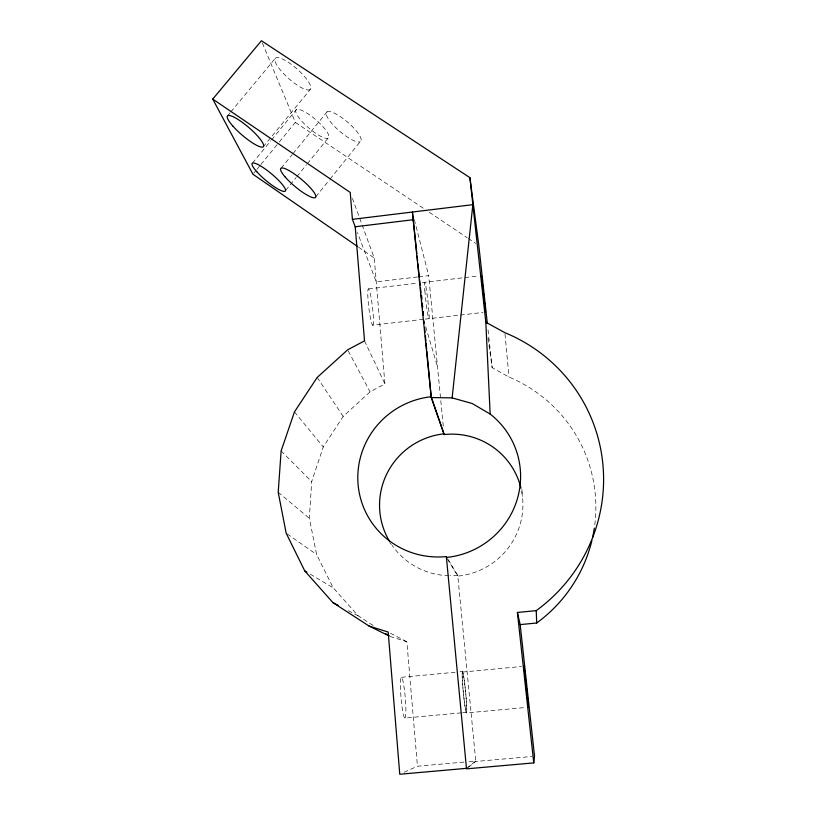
<?xml version="1.0" encoding="UTF-8"?>
<svg xmlns="http://www.w3.org/2000/svg" width="815" height="815" viewBox="0 0 815 815"><rect width="100%" height="100%" fill="white"/><g stroke="black" fill="none" stroke-linecap="round" stroke-linejoin="round"><path stroke-width="0.61" stroke-dasharray="4.08 3.06" d="M373.046 625.431L358.193 615.824L333.192 587.809L316.607 554.495L309.343 518.279L311.687 481.624L323.27 446.936L343.176 416.394L370.051 391.842L384.924 383.926L374.217 257.998L352.416 198.412M315.853 196.731L329.311 180.044M330.095 179.055L360.179 141.739A22.413 6.021 40.5 0 0 340.609 116.82A22.413 6.021 40.5 0 0 330.36 121.7A22.413 6.021 40.5 0 0 360.179 141.739M285.749 190.323L296.151 177.517M296.945 176.529L306.542 164.712M307.337 163.723L328.129 138.112A21.404 5.43 40.6 0 0 308.804 114.344A21.404 5.43 40.6 0 0 299.961 119.082A21.404 5.43 40.6 0 0 328.129 138.112M281.175 168.165L292.249 154.575M293.043 153.607L327.06 111.869M253.72 173.249L256.124 170.315M256.929 169.337L260.128 165.425M260.932 164.447L278.547 142.931M279.341 141.953L295.356 122.393L261.91 41.911M263.143 146.873L310.169 89.558A23.431 6.337 41.5 0 0 288.775 62.602A23.431 6.337 41.5 0 0 279.728 69.214A23.431 6.337 41.5 0 0 310.169 89.558M252.446 163.163L270.794 140.791M271.589 139.823L296.314 109.679M227.599 115.812L230.024 112.877M230.839 111.9L275.439 58.171M468.37 767.373L475.807 761.475L532.032 756.473M466.465 768.341L475.756 761.037L468.156 761.709M404.179 772.243L417.443 766.222L466.883 761.821M417.443 276.968L376.245 281.827L357.469 232.621M418.686 276.815L428.67 275.643L443.36 427.05M368.614 288.907L417.341 283.172M422.343 282.581L478.925 275.928M372.649 325.175A18.307 1.834 83.2 0 0 371.263 298.697A18.307 1.834 83.2 0 0 367.891 297.19A18.307 1.834 83.2 0 0 372.649 325.175L423.882 319.266M425.135 319.123L459.079 315.201M460.332 315.059L482.979 312.44M401.479 677.306L455.025 672.243M460.006 671.774L462.502 671.54M462.543 672.069L521.519 666.497M404.872 718.056A20.456 2.109 85.1 0 0 404.097 687.381A20.456 2.109 85.1 0 0 400.45 687.585A20.456 2.109 85.1 0 0 404.872 718.056L461.402 712.85M462.655 712.738L466.425 712.391A20.528 1.151 84.4 0 0 464.448 681.727A20.528 1.151 84.4 0 0 462.462 681.768A20.528 1.151 84.4 0 0 466.425 712.391M466.475 712.931A20.528 1.151 84.5 0 0 464.499 682.247A20.528 1.151 84.5 0 0 462.502 682.308A20.528 1.151 84.5 0 0 466.475 712.931L525.96 707.461M390.008 636.413L406.858 641.741L417.443 766.222M390.395 633.214L406.858 641.741M348.321 610.669L358.193 615.824M488.042 338.205L492.148 367.687L508.998 377.07A143.684 142.136 -26 0 1 594.492 526.877M310.22 574.157L333.192 587.809M295.356 122.393L423.994 208.711M429.271 212.257L467.219 237.725M468.279 238.428L475.654 243.39M358.539 247.169L374.217 257.998M287.175 533.917L316.607 554.495M278.21 492.291L309.343 518.279M281.124 450.95L311.687 481.624M389.692 542.668L391.373 544.552M294.47 411.87L323.27 446.936M317.167 377.477L343.176 416.394M447.068 558.479L457.826 576.113A71.812 71.017 -25.8 0 0 521.254 489.438M448.25 559.691L457.745 575.339L475.807 761.475M348.25 350.929L370.051 391.842M364.519 340.884L384.924 383.926M425.736 326.774L437.533 366.913M414.346 219.592L428.67 275.643M488.032 329.902L492.148 367.687M505.005 333.916L508.998 377.07M521.885 489.458L522.476 496.793M457.745 575.339A71.802 70.997 -25.6 0 1 450.155 575.696M448.871 575.685A71.802 70.997 -25.6 0 1 392.219 545.49M424.86 290.517A18.368 0.998 83.4 0 0 428.884 318.685A18.368 0.998 83.4 0 0 426.785 292.198A18.368 0.998 83.4 0 0 424.86 290.517"/><path stroke-width="1.22" d="M446.437 557.44A81.612 80.165 -24.5 0 0 517.107 499.697A81.612 80.165 -24.5 0 0 490.161 414.061L472.211 403.507L452.131 397.893L472.853 204.667L469.919 177.67L261.421 40.75L212.735 99.094L252.925 174.227L357.49 246.446M389.529 541.333A71.802 70.997 -25.6 0 1 444.022 433.835L431.166 396.722A81.592 80.135 -24.4 0 0 358.152 485.19A81.592 80.135 -24.4 0 0 446.345 556.564L466.506 768.851L533.754 762.891L534.528 756.249L520.174 624.606L517.393 612.462L536.239 610.629A163.306 160.474 -24.6 0 0 602.601 461.555A163.306 160.474 -24.6 0 0 504.893 332.683L485.822 322.231L472.853 204.667L352.406 219.347L350.236 192.452L212.735 99.094M413.093 219.744L355.238 226.764L364.519 340.884L347.659 349.818L317.167 377.477L294.47 411.87L281.124 450.95L278.21 492.291L286.167 533.204L304.759 570.908L332.968 602.652L369.042 626.032L388.908 635.873M520.174 624.606L536.688 623.006A143.684 142.136 -26 0 0 591.894 540.528M466.465 768.341L399.757 774.25L388.195 632.073L369.042 626.032M452.131 397.893L431.247 397.537L412.41 212.032L416.822 253.587M332.968 602.652L338.459 605.514M304.759 570.908L306.939 572.201M385.77 633.673L388.949 635.731M352.406 219.347L355.554 227.599M469.919 177.67L478.823 245.509L487.339 323.606M517.393 612.462L533.754 762.891M417.086 256.104L417.626 261.146M417.891 263.663L419.358 277.518M419.623 280.034L420.163 285.077M420.428 287.593L420.958 292.626M421.233 295.152L421.763 300.185M422.16 303.964L422.567 307.744M422.965 311.524L423.362 315.293M421.559 295.499L421.793 298.025M422.272 303.088L422.639 306.888M423.117 311.941L423.362 314.478M423.963 320.804L424.197 323.331M424.635 327.925L425.043 332.184M425.399 335.984L425.878 341.047M426.082 343.115L426.683 349.441M426.846 351.163L431.247 397.537L444.094 434.558A71.812 71.017 -25.8 0 1 520.968 488.216M485.822 322.231L490.161 414.061M536.239 610.629L536.688 623.006M594.308 528.12A143.684 142.136 -26 0 1 592.474 538.053M485.496 311.809L481.431 275.633L485.496 311.809M528.487 707.226L524.025 666.263L528.487 707.226M285.27 177.12A22.606 4.798 39.8 0 0 315.059 197.719A22.606 4.798 39.8 0 0 294.266 173.87A22.606 4.798 39.8 0 0 285.27 177.12M256.827 171.782A21.577 4.32 39.9 0 0 284.955 191.311A21.577 4.32 39.9 0 0 264.529 168.511A21.577 4.32 39.9 0 0 256.827 171.782M232.754 125.948A23.635 5.053 40.6 0 0 263.143 146.873A23.635 5.053 40.6 0 0 240.435 121.038A23.635 5.053 40.6 0 0 232.754 125.948"/></g></svg>
